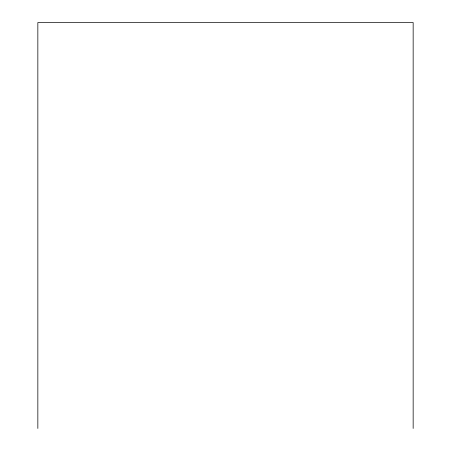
<?xml version="1.0" encoding="UTF-8"?>
<svg xmlns="http://www.w3.org/2000/svg" width="451" height="451" viewBox="0 0 451 451"><rect width="100%" height="100%" fill="white"/><g stroke="black" fill="none" stroke-linecap="round" stroke-linejoin="round"><path stroke-width="0.68" d="M413.155 428.45L413.155 22.55L37.845 22.55L37.845 428.45"/></g></svg>
